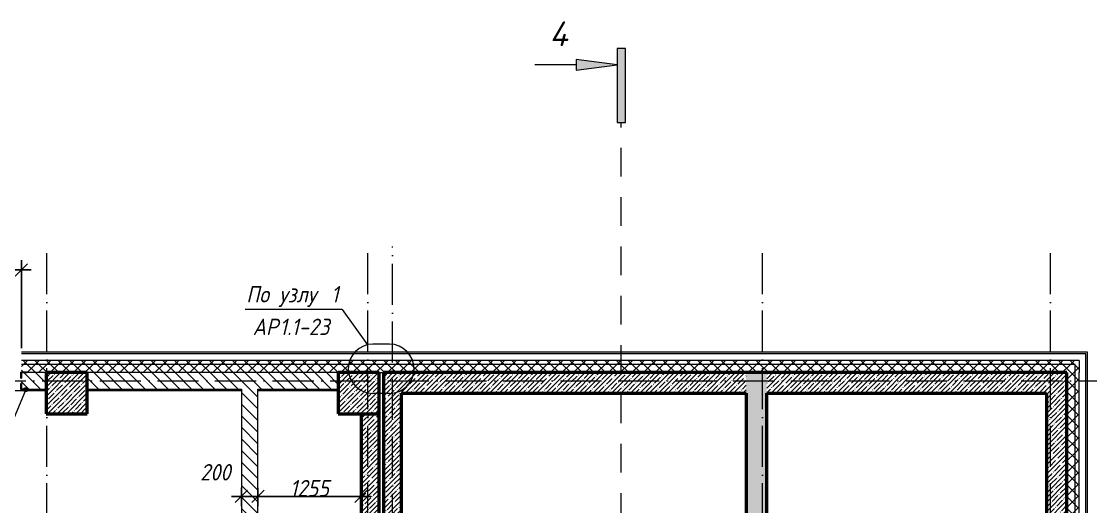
# Model space of a CAD drawing. Header units: millimetres. Extents: x -269418 to 201924, y -5890 to 98643.
# Drawn here: x 80350 to 93347, y 25470 to 31375 of the extents above; entities that cross this region are included whole.
import ezdxf

# ---------------------------------------------------------------- set-up
doc = ezdxf.new("R2010")
doc.units = ezdxf.units.MM
doc.linetypes.add('01 Штриховая _4 мм_', pattern=[600, 350, -250])
doc.linetypes.add('50_200_ШТРИХ_1Т_ш5_п1_п1_', pattern=[700, 500, -100, 0, -100])
for name, color, linetype, lineweight in [('A-ANNO-DIMS', 7, 'Continuous', 9), ('A-DETL', 7, 'Continuous', 9), ('A-DETL-1', 7, 'Continuous', 5), ('A-GENM-1', 7, 'Continuous', 25), ('A-GENM-IDEN', 7, 'Continuous', 9), ('A-WALL', 7, 'Continuous', 5), ('A-WALL-1', 7, 'Continuous', 9), ('A-WALL-3', 7, 'Continuous', 50), ('A-WALL-FNSH-1', 7, 'Continuous', 9), ('A-WALL-PATT-2', 7, 'Continuous', 5), ('G-ANNO-SYMB-1', 7, '01 Штриховая _4 мм_', 9), ('G-ANNO-TEXT', 7, 'Continuous', 9), ('I-WALL', 7, 'Continuous', 5), ('S-COLS', 7, 'Continuous', 9), ('S-COLS-1', 7, 'Continuous', 5), ('S-COLS-2', 7, 'Continuous', 50), ('Оси-1', 7, '50_200_ШТРИХ_1Т_ш5_п1_п1_', 9)]:
    doc.layers.add(name, color=color, linetype=linetype, lineweight=lineweight)
for name, color, linetype, lineweight, true_color in [('A-WALL-2', 7, 'Continuous', 13, 0xce0000), ('A-WALL-FNSH-2', 7, 'Continuous', 13, 0xce0000), ('A-WALL-PATT-1', 7, 'Continuous', 5, 0xce0000)]:
    doc.layers.add(name, color=color, linetype=linetype, lineweight=lineweight, true_color=true_color)
doc.styles.add('ISOCPEUR_I_1', font='isocpeui.ttf', dxfattribs={"height": 300})
doc.styles.add('ISOCPEUR_I_2', font='isocpeui.ttf', dxfattribs={"width": 0.9, "height": 200})
doc.dimstyles.new('ISO-2_0_0_9К_СРЕДНИЙ_1', dxfattribs={"dimscale": 304.8, "dimtxt": 199.196235, "dimasz": 0.492126, "dimexe": 0.393701, "dimexo": 0, "dimgap": 0, "dimtad": 1, "dimdec": 0, "dimzin": 0, "dimdsep": 46, "dimtxsty": 'ISOCPEUR_I_2', "dimblk1": 'OBLIQUE', "dimblk2": 'OBLIQUE', "dimsah": 1, "dimcen": 0.09, "dimdle": 0.393701, "dimazin": 0, "dimtfac": 1, "dimtdec": 4, "dimtix": 1, "dimtmove": 1, "dimatfit": 3, "dimfxl": 1, "dimtvp": 1, "dimtolj": 1, "dimtzin": 0, "dimarcsym": 2})
doc.dimstyles.new('ISO-2_0_0_9К_СРЕДНИЙ_2', dxfattribs={"dimscale": 304.8, "dimtxt": 199.196235, "dimasz": 0.492126, "dimexe": 0.393701, "dimexo": 0, "dimgap": 0, "dimtad": 1, "dimdec": 0, "dimzin": 0, "dimdsep": 46, "dimtxsty": 'ISOCPEUR_I_2', "dimblk1": 'OBLIQUE', "dimblk2": 'OBLIQUE', "dimsah": 1, "dimcen": 0.09, "dimdle": 0.393701, "dimazin": 0, "dimtfac": 1, "dimtdec": 4, "dimtix": 1, "dimtmove": 0, "dimatfit": 3, "dimfxl": 1, "dimtvp": 1, "dimtolj": 1, "dimtzin": 0, "dimarcsym": 2})
pattern_1 = [(135, (0, 0), (-70.71068, -70.71068), [])]
pattern_2 = [(45, (0, 0), (-70.71068, 70.71068), []), (135, (0, 0), (-70.71068, -70.71068), [])]
pattern_3 = [(45, (0, 0), (-57.024626, 57.024626), []), (45, (57.025, 0), (-57.024626, 57.024626), [100.806, -20.161, 3.353, -16.808])]

# ---------------------------------------------------------------- blocks, each defined once
blk = doc.blocks.new('Колонна_Несущая_Прямоугольное сечение - Вн_ЖБ_500х500-V83-АР1_1_Кладочный план 3 этажа')
at = {"layer": 'S-COLS-1'}
h = blk.add_hatch(dxfattribs=at)
h.set_pattern_fill('FP_69', color=256, style=0, pattern_type=2)
h.set_pattern_definition([(45, (-84450, -26850), (-57.02463, 57.02463), []), (45, (-84392.975, -26850), (-57.02463, 57.02463), [100.806, -20.161, 3.353, -16.808])])
h.paths.add_polyline_path([(-250, -250), (250, -250), (250, 250), (-250, 250), (-250, -179)], flags=0)
at = {"layer": 'S-COLS-2'}
for p, q in [((250, 250), (-250, 250)), ((-250, 250), (-250, -250)), ((250, -250), (250, 250)), ((-250, -250), (250, -250))]:
    blk.add_line(p, q, dxfattribs=at)
blk = doc.blocks.new('Колонна_Несущая_Прямоугольное сечение - Вн_ЖБ_500х500-V105-АР1_1_Кладочный план 3 этажа')
at = {"layer": 'S-COLS-1'}
h = blk.add_hatch(dxfattribs=at)
h.set_pattern_fill('FP_94', color=256, style=0, pattern_type=2)
h.set_pattern_definition([(45, (-80900, -26850), (-57.02463, 57.02463), []), (45, (-80842.975, -26850), (-57.02463, 57.02463), [100.806, -20.161, 3.353, -16.808])])
h.paths.add_polyline_path([(-250, -250), (250, -250), (250, 250), (-250, 250), (-250, -179)], flags=0)
at = {"layer": 'S-COLS-2'}
for p, q in [((250, 250), (-250, 250)), ((-250, 250), (-250, -250)), ((250, -250), (250, 250)), ((-250, -250), (250, -250))]:
    blk.add_line(p, q, dxfattribs=at)
blk = doc.blocks.new('Фахверк_СКБ_Уголок - Ф-15_200х4030 h-31747211-АР1_1_Кладочный план 3 этажа')
at = {"layer": 'A-GENM-1'}
for p, q in [((200, 156), (125, 156)), ((125, 156), (125, 81)), ((131, 81), (131, 150)), ((131, 150), (200, 150)), ((200, 150), (200, 156)), ((125, 81), (131, 81)), ((131, 19), (125, 19)), ((125, 19), (125, -56)), ((131, -50), (131, 19)), ((125, -56), (200, -56)), ((200, -50), (131, -50)), ((200, -56), (200, -50))]:
    blk.add_line(p, q, dxfattribs=at)
blk = doc.blocks.new('Разрез - Заголовок разреза-10218885-АР1_1_Кладочный план 3 этажа')
at = {"layer": 'G-ANNO-SYMB-1'}
for points in [[(0, 0.5), (0, -0.5), (-9, -0.5), (-9, 0.5)], [(-6.34, -5.5), (-7.66, -5.5), (-7, -0.5)]]:
    blk.add_hatch(color=256, dxfattribs=at).paths.add_polyline_path(points, flags=0)
for p, q in [((0, 0.5), (-9, 0.5)), ((-9, 0.5), (-9, -0.5)), ((0, -0.5), (0, 0.5)), ((-9, -0.5), (0, -0.5)), ((-7, -0.5), (-7.66, -5.5)), ((-6.34, -5.5), (-7, -0.5)), ((-7.66, -5.5), (-6.34, -5.5)), ((-7, -5.5), (-7, -10.5))]:
    blk.add_line(p, q, dxfattribs=at)
blk = doc.blocks.new('_Oblique')
at = {"color": 0, "linetype": 'ByBlock', "lineweight": -2}
blk.add_line((-0.5, -0.5), (0.5, 0.5), dxfattribs=at)
blk = doc.blocks.new('DIMBLOCK451-АР1_1_Кладочный план 3 этажа')
at = {"layer": 'A-ANNO-DIMS', "color": 0, "lineweight": -2, "transparency": 16777216}
for p, q in [((83025, 25700), (83025, 25474)), ((83225, 25700), (83225, 25474)), ((82905, 25594), (83345, 25594))]:
    blk.add_line(p, q, dxfattribs=at)
at = {"layer": 'Defpoints', "color": 0, "transparency": 16777216}
for p in [(83025, 25700), (83225, 25700), (83225, 25594)]:
    blk.add_point(p, dxfattribs=at)
at = {"layer": 'A-ANNO-DIMS', "color": 0, "lineweight": -2, "transparency": 16777216, "xscale": 150, "yscale": 150, "zscale": 150, "rotation": 180}
blk.add_blockref('_Oblique', (83025, 25594), dxfattribs=at)
at = {"layer": 'A-ANNO-DIMS', "color": 0, "lineweight": -2, "transparency": 16777216, "xscale": 150, "yscale": 150, "zscale": 150}
blk.add_blockref('_Oblique', (83225, 25594), dxfattribs=at)
at = {"layer": 'A-ANNO-DIMS', "color": 0, "transparency": 16777216, "insert": (82523, 25988), "char_height": 200, "width": 455.09, "attachment_point": 1, "line_spacing_factor": 1.149209, "style": 'ISOCPEUR_I_2'}
blk.add_mtext('\\A1;200', dxfattribs=at)
blk = doc.blocks.new('DIMBLOCK452-АР1_1_Кладочный план 3 этажа')
at = {"layer": 'A-ANNO-DIMS', "color": 0, "lineweight": -2, "transparency": 16777216}
for p, q in [((83225, 25700), (83225, 25474)), ((84480, 25700), (84480, 25474)), ((83105, 25594), (84600, 25594))]:
    blk.add_line(p, q, dxfattribs=at)
at = {"layer": 'Defpoints', "color": 0, "transparency": 16777216}
for p in [(83225, 25700), (84480, 25700), (84480, 25594)]:
    blk.add_point(p, dxfattribs=at)
at = {"layer": 'A-ANNO-DIMS', "color": 0, "lineweight": -2, "transparency": 16777216, "xscale": 150, "yscale": 150, "zscale": 150, "rotation": 180}
blk.add_blockref('_Oblique', (83225, 25594), dxfattribs=at)
at = {"layer": 'A-ANNO-DIMS', "color": 0, "lineweight": -2, "transparency": 16777216, "xscale": 150, "yscale": 150, "zscale": 150}
blk.add_blockref('_Oblique', (84480, 25594), dxfattribs=at)
at = {"layer": 'A-ANNO-DIMS', "color": 0, "transparency": 16777216, "insert": (83852, 25694), "char_height": 200, "width": 560.81, "attachment_point": 5, "style": 'ISOCPEUR_I_2'}
blk.add_mtext('\\A1;1255', dxfattribs=at)
blk = doc.blocks.new('DIMBLOCK469-АР1_1_Кладочный план 3 этажа')
at = {"layer": 'A-ANNO-DIMS', "color": 0, "lineweight": -2, "transparency": 16777216}
for p, q in [((77250, 27400), (77250, 28470)), ((80350, 27400), (80350, 28470)), ((77130, 28350), (80470, 28350))]:
    blk.add_line(p, q, dxfattribs=at)
at = {"layer": 'Defpoints', "color": 0, "transparency": 16777216}
for p in [(80350, 28350), (77250, 27400), (80350, 27400)]:
    blk.add_point(p, dxfattribs=at)
at = {"layer": 'A-ANNO-DIMS', "color": 0, "lineweight": -2, "transparency": 16777216, "xscale": 150, "yscale": 150, "zscale": 150, "rotation": 180}
blk.add_blockref('_Oblique', (77250, 28350), dxfattribs=at)
at = {"layer": 'A-ANNO-DIMS', "color": 0, "lineweight": -2, "transparency": 16777216, "xscale": 150, "yscale": 150, "zscale": 150}
blk.add_blockref('_Oblique', (80350, 28350), dxfattribs=at)
at = {"layer": 'A-ANNO-DIMS', "color": 0, "transparency": 16777216, "insert": (78800, 28450), "char_height": 200, "width": 560.81, "attachment_point": 5, "style": 'ISOCPEUR_I_2'}
blk.add_mtext('\\A1;3100', dxfattribs=at)

msp = doc.modelspace()

# ---------------------------------------------------------------- hatches: boundary and pattern name
at = {"layer": 'A-GENM-IDEN'}
h = msp.add_hatch(color=256, dxfattribs=at)
edge = h.paths.add_edge_path(flags=0)
edge.add_arc((80402.1, 26894), 25, 0, 360)
at = {"layer": 'A-WALL-PATT-1'}
h = msp.add_hatch(dxfattribs=at)
h.set_pattern_fill('FP_1', color=256, style=0, pattern_type=2)
h.set_pattern_definition(pattern_1)
h.paths.add_polyline_path([(80349.8, 26900), (80650, 26900), (80650, 27100), (80349.8, 27100), (80349.8, 26969)], flags=0)
h = msp.add_hatch(dxfattribs=at)
h.set_pattern_fill('FP_1', color=256, style=0, pattern_type=2)
h.set_pattern_definition(pattern_1)
h.paths.add_polyline_path([(84200, 26900), (84200, 27100), (81150, 27100), (81150, 26900), (83225, 26900)], flags=0)
h = msp.add_hatch(dxfattribs=at)
h.set_pattern_fill('FP_1', color=256, style=0, pattern_type=2)
h.set_pattern_definition(pattern_1)
h.paths.add_polyline_path([(83025, 24259.9), (83225, 24259.9), (83225, 26900), (83025, 26900), (83025, 26671.4)], flags=0)
at = {"layer": 'A-WALL-PATT-2'}
h = msp.add_hatch(dxfattribs=at)
h.set_pattern_fill('FP_2', color=256, style=0, pattern_type=2)
h.set_pattern_definition(pattern_2)
h.paths.add_polyline_path([(93160, 27200), (93210, 27200), (93210, 27250), (80349.8, 27250), (80349.8, 27200), (91000.5, 27200)], flags=0)
h.paths.add_polyline_path([(77249.8, 27200), (77249.8, 27250), (76349.8, 27250), (76349.8, 27200)], flags=0)
h.paths.add_polyline_path([(74249.8, 27200), (74249.8, 27250), (72909.8, 27250), (72909.8, 27200)], flags=0)
h.paths.add_polyline_path([(69609.8, 27200), (70809.8, 27200), (70809.8, 27250), (69609.8, 27250)], flags=0)
h.paths.add_polyline_path([(66159.8, 27200), (67109.8, 27200), (67109.8, 27250), (66159.8, 27250)], flags=0)
h.paths.add_polyline_path([(58959.8, 27200), (58959.8, 27250), (57859.8, 27250), (57859.8, 27200), (58508.1, 27200)], flags=0)
h.paths.add_polyline_path([(63659.8, 27200), (63659.8, 27250), (62859.8, 27250), (62859.8, 27200)], flags=0)
h.paths.add_polyline_path([(61959.8, 27200), (61959.8, 27250), (59859.8, 27250), (59859.8, 27200), (61215.8, 27200)], flags=0)
h.paths.add_polyline_path([(50759.8, 27200), (50759.8, 27250), (49660.1, 27250), (49660.1, 27200), (50385, 27200)], flags=0)
h.paths.add_polyline_path([(53259.8, 27200), (54759.8, 27200), (54759.8, 27250), (53259.8, 27250)], flags=0)
h.paths.add_polyline_path([(48760.1, 27200), (48760.1, 27250), (47659.8, 27250), (47659.8, 27200), (47677.3, 27200)], flags=0)
h.paths.add_polyline_path([(42261.9, 27200), (44559.8, 27200), (44559.8, 27250), (42060, 27250), (42060, 27200), (42160, 27200)], flags=0)
h = msp.add_hatch(dxfattribs=at)
h.set_pattern_fill('FP_2', color=256, style=0, pattern_type=2)
h.set_pattern_definition(pattern_2)
h.paths.add_polyline_path([(93160, 27100), (93160, 27200), (80349.8, 27200), (80350.3, 27106), (80418.8, 27106), (80418.8, 27100), (93060, 27100)], flags=0)
h.paths.add_polyline_path([(73540, 27100), (74180.8, 27100), (74180.8, 27106), (74249.8, 27106), (74249.8, 27200), (72909.8, 27200), (72910.3, 27106), (72978.8, 27105.1), (72978.8, 27100)], flags=0)
h.paths.add_polyline_path([(77249.8, 27100), (77249.8, 27200), (76349.8, 27200), (76350.3, 27106), (76418.8, 27106), (76418.8, 27100), (76750, 27100)], flags=0)
h.paths.add_polyline_path([(62928.8, 27100), (63590.8, 27100), (63590.8, 27106), (63659.8, 27106), (63659.8, 27200), (62859.8, 27200), (62860.3, 27106), (62928.8, 27106)], flags=0)
h.paths.add_polyline_path([(70809.8, 27100), (70809.8, 27200), (69609.8, 27200), (69610.3, 27106), (69678.8, 27106), (69678.8, 27100), (70310, 27100)], flags=0)
h.paths.add_polyline_path([(66159.8, 27100), (67040.8, 27100), (67040.8, 27106), (67109.8, 27106), (67109.8, 27200), (66159.8, 27200)], flags=0)
h.paths.add_polyline_path([(57928.8, 27100), (58890.8, 27100), (58890.8, 27106), (58959.8, 27106), (58959.8, 27200), (57859.8, 27200), (57860.3, 27106), (57928.8, 27106)], flags=0)
h.paths.add_polyline_path([(59928.8, 27100), (61890.8, 27100), (61890.8, 27106), (61959.8, 27106), (61959.8, 27200), (59859.8, 27200), (59860.3, 27106), (59928.8, 27106), (59928.8, 27103.3)], flags=0)
h.paths.add_polyline_path([(54759.8, 27100), (54759.8, 27200), (53259.8, 27200), (53260.3, 27106), (53328.8, 27106), (53328.8, 27100)], flags=0)
h.paths.add_polyline_path([(50690.8, 27100), (50690.8, 27106), (50759.8, 27106), (50759.8, 27200), (49660.1, 27200), (49660.6, 27106), (49729.1, 27106), (49729.1, 27100), (50385, 27100)], flags=0)
h.paths.add_polyline_path([(48760.1, 27100), (48760.1, 27200), (47659.8, 27200), (47659.8, 27106), (47728.8, 27106), (47728.8, 27100)], flags=0)
h.paths.add_polyline_path([(42261.9, 27100), (44490.8, 27100), (44490.8, 27106), (44559.8, 27106), (44559.8, 27200), (42160, 27200), (42160, 27100)], flags=0)
h = msp.add_hatch(dxfattribs=at)
h.set_pattern_fill('FP_2', color=256, style=0, pattern_type=2)
h.set_pattern_definition(pattern_2)
h.paths.add_polyline_path([(93210, 21420), (93210, 27200), (93160, 27200), (93160, 21420)], flags=0)
h = msp.add_hatch(dxfattribs=at)
h.set_pattern_fill('FP_4', color=256, style=0, pattern_type=2)
h.set_pattern_definition(pattern_3)
h.paths.add_polyline_path([(84970, 26850), (89160, 26850), (89160, 27100), (84750, 27100), (84750, 26850)], flags=0)
h = msp.add_hatch(dxfattribs=at)
h.set_pattern_fill('FP_4', color=256, style=0, pattern_type=2)
h.set_pattern_definition(pattern_3)
h.paths.add_polyline_path([(89160, 17270), (89410, 17270), (89410, 18300), (89160, 18300), (89160, 18091.6)], flags=0)
h.paths.add_polyline_path([(89160, 19750), (89410, 19750), (89410, 27100), (89160, 27100), (89160, 20951.6)], flags=0)
h = msp.add_hatch(dxfattribs=at)
h.set_pattern_fill('FP_4', color=256, style=0, pattern_type=2)
h.set_pattern_definition(pattern_3)
h.paths.add_polyline_path([(91000.5, 26850), (92810, 26850), (92810, 27100), (89410, 27100), (89410, 26850)], flags=0)
h = msp.add_hatch(dxfattribs=at)
h.set_pattern_fill('FP_4', color=256, style=0, pattern_type=2)
h.set_pattern_definition(pattern_3)
h.paths.add_polyline_path([(92810, 21150), (93060, 21150), (93060, 27100), (92810, 27100), (92810, 23811.5)], flags=0)
h = msp.add_hatch(dxfattribs=at)
h.set_pattern_fill('FP_2', color=256, style=0, pattern_type=2)
h.set_pattern_definition(pattern_2)
h.paths.add_polyline_path([(93160, 21420), (93160, 27100), (93060, 27100), (93060, 21420)], flags=0)
h = msp.add_hatch(dxfattribs=at)
h.set_pattern_fill('FP_4', color=256, style=0, pattern_type=2)
h.set_pattern_definition(pattern_3)
h.paths.add_polyline_path([(84750, 22700), (84970, 22700), (84970, 26850), (84750, 26850), (84750, 23811.5)], flags=0)
h = msp.add_hatch(dxfattribs=at)
h.set_pattern_fill('FP_4', color=256, style=0, pattern_type=2)
h.set_pattern_definition(pattern_3)
h.paths.add_polyline_path([(84480, 23200), (84700, 23200), (84700, 26600), (84480, 26600), (84480, 23811.5)], flags=0)

# ---------------------------------------------------------------- linework, layer by layer
at = {"layer": 'A-DETL'}
for p, q in [((93210, 27250), (80349.8, 27250)), ((93210, 21420), (93210, 27100))]:
    msp.add_line(p, q, dxfattribs=at)
at = {"layer": 'A-DETL-1'}
for p, q in [((84248.5, 27866.9), (83068.5, 27866.9)), ((84248.5, 27866.9), (84556.2, 27439.2)), ((84823.6, 27446.9), (84623.6, 27446.9)), ((84823.6, 26846.9), (84623.6, 26846.9))]:
    msp.add_line(p, q, dxfattribs=at)
for centre, start, end in [((84623.6, 27146.9), 90, 180), ((84823.6, 27146.9), 0, 90), ((84623.6, 27146.9), 180, 270), ((84823.6, 27146.9), 270, 0)]:
    msp.add_arc(centre, 300, start, end, dxfattribs=at)
at = {"layer": 'A-GENM-IDEN'}
msp.add_line((80402.1, 26894), (80252, 26532.9), dxfattribs=at)
msp.add_circle((80402.1, 26894), 25, dxfattribs=at)
at = {"layer": 'A-WALL'}
for p, q in [((93290, 27330), (80349.8, 27330)), ((93290, 21630), (93290, 27330)), ((93160, 27200), (80349.8, 27200)), ((93160, 21420), (93160, 27200)), ((93210, 27250), (93210, 27100))]:
    msp.add_line(p, q, dxfattribs=at)
at = {"layer": 'A-WALL-1'}
msp.add_line((84700, 27100), (92810, 27100), dxfattribs=at)
at = {"layer": 'A-WALL-2'}
for p, q in [((80650, 27100), (80418.8, 27100)), ((84200, 27100), (81150, 27100)), ((80418.8, 26900), (80650, 26900)), ((81150, 26900), (83025, 26900)), ((83225, 26900), (84200, 26900))]:
    msp.add_line(p, q, dxfattribs=at)
at = {"layer": 'A-WALL-3'}
for p, q in [((84750, 27100), (84750, 22700)), ((89160, 27100), (84750, 27100)), ((92810, 27100), (89160, 27100)), ((93060, 27100), (92810, 27100)), ((93060, 21400), (93060, 27100)), ((84970, 23680), (84970, 26850)), ((84970, 26850), (89160, 26850)), ((89160, 26850), (89160, 23680)), ((89410, 19750), (89410, 26850)), ((89410, 26850), (92810, 26850)), ((92810, 26850), (92810, 17270)), ((84480, 26600), (84480, 23200)), ((84700, 23200), (84700, 26600))]:
    msp.add_line(p, q, dxfattribs=at)
at = {"layer": 'A-WALL-FNSH-1'}
for p, q in [((93310, 27350), (80349.8, 27350)), ((93310, 21400), (93310, 27350))]:
    msp.add_line(p, q, dxfattribs=at)
at = {"layer": 'A-WALL-FNSH-2'}
for p, q in [((83025, 26900), (83025, 24259.9)), ((83225, 24660), (83225, 26900))]:
    msp.add_line(p, q, dxfattribs=at)
at = {"layer": 'G-ANNO-SYMB-1'}
msp.add_line((87642.6, -4714.9), (87642.6, 30144.9), dxfattribs=at)
at = {"layer": 'I-WALL'}
for p, q in [((80650, 26880), (77250, 26880)), ((83025, 26880), (81150, 26880)), ((84200, 26880), (83225, 26880))]:
    msp.add_line(p, q, dxfattribs=at)
at = {"layer": 'Оси-1'}
for p, q in [((80660, -4150), (80660, 28615.1)), ((84560, -4150), (84560, 28636.9)), ((84860, -2880), (84860, 28636.9)), ((89360, -4150), (89360, 28636.9)), ((92860, -4150), (92860, 28636.9)), ((-6210, 27000), (125951.6, 27000))]:
    msp.add_line(p, q, dxfattribs=at)

# ---------------------------------------------------------------- block references
at = {"layer": 'A-GENM-1'}
msp.add_blockref('Фахверк_СКБ_Уголок - Ф-15_200х4030 h-31747211-АР1_1_Кладочный план 3 этажа', (80218.8, 26950), dxfattribs=at)
at = {"layer": 'G-ANNO-SYMB-1', "xscale": 99.99999999999993, "yscale": 99.99999999999993, "zscale": 99.99999999999993, "rotation": 269.9999999999998}
msp.add_blockref('Разрез - Заголовок разреза-10218885-АР1_1_Кладочный план 3 этажа', (87642.6, 30144.9), dxfattribs=at)
at = {"layer": 'S-COLS'}
for name, p in [('Колонна_Несущая_Прямоугольное сечение - Вн_ЖБ_500х500-V105-АР1_1_Кладочный план 3 этажа', (80900, 26850)), ('Колонна_Несущая_Прямоугольное сечение - Вн_ЖБ_500х500-V83-АР1_1_Кладочный план 3 этажа', (84450, 26850))]:
    msp.add_blockref(name, p, dxfattribs=at)

# ---------------------------------------------------------------- texts
at = {"layer": 'G-ANNO-SYMB-1', "insert": (86765, 31373.5), "char_height": 300, "width": 296.624, "attachment_point": 1, "style": 'ISOCPEUR_I_1'}
msp.add_mtext('\\fISOCPEUR|b0|i1|c204|p34|;4', dxfattribs=at)
at = {"layer": 'G-ANNO-TEXT', "char_height": 200, "attachment_point": 1, "style": 'ISOCPEUR_I_2'}
for s, insert, width in [('По', (83083.7, 28154.3), 346.329), ('\\fISOCPEUR|b0|i1|c204|p34|;\\W.9; ', (83369.5, 28154.3), 137.089), ('узлу', (83482.6, 28154.3), 627.721), (' 1', (84000.5, 28154.3), 252.532), ('АР', (83161.1, 27757.4), 396.835), ('1.1-23', (83488.5, 27757.4), 779.24)]:
    msp.add_mtext(s, dxfattribs=dict(at, insert=insert, width=width))

# ---------------------------------------------------------------- dimensions: what is measured, and where the dimension line sits
at = {"layer": 'A-ANNO-DIMS'}
for base, p1, p2, override, picture, middle in [((80349.8, 28350), (77249.8, 27400), (80349.8, 27400), {"dimpost": '<>', "dimfxl": 3100}, 'DIMBLOCK469-АР1_1_Кладочный план 3 этажа', (78799.8, 28450)), ((84480, 25593.6), (83225, 25699.7), (84480, 25699.7), {"dimpost": '<>', "dimfxl": 1255.000371}, 'DIMBLOCK452-АР1_1_Кладочный план 3 этажа', (83852.5, 25693.6))]:
    dim = msp.add_linear_dim(base=base, p1=p1, p2=p2, dimstyle='ISO-2_0_0_9К_СРЕДНИЙ_2', override=override, dxfattribs=at)
    dim.commit()
    dim.dimension.update_dxf_attribs({"geometry": picture, "text_midpoint": middle})
dim = msp.add_linear_dim(base=(83225, 25593.6), p1=(83025, 25699.7), p2=(83225, 25699.7), dimstyle='ISO-2_0_0_9К_СРЕДНИЙ_1', override={"dimpost": '<>', "dimfxl": 200}, dxfattribs=at)
dim.commit()
dim.dimension.update_dxf_attribs({"geometry": 'DIMBLOCK451-АР1_1_Кладочный план 3 этажа', "text_midpoint": (82750.7, 25721.6), "dimtype": 160})

doc.saveas('drawing.dxf')
